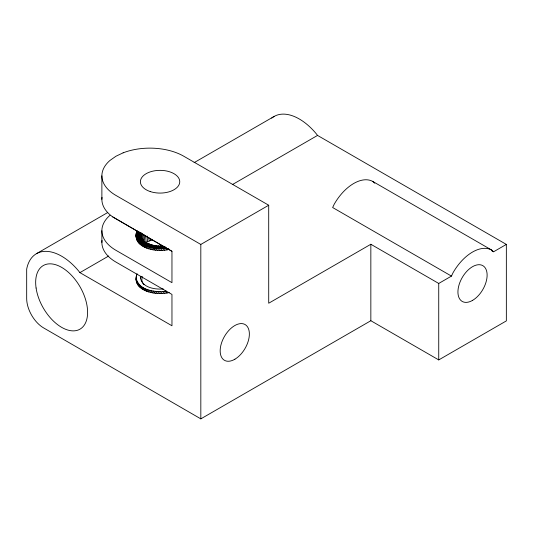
<?xml version="1.0" encoding="UTF-8"?>
<svg xmlns="http://www.w3.org/2000/svg" width="533" height="533" viewBox="0 0 533 533"><rect width="100%" height="100%" fill="white"/><g stroke="black" fill="none" stroke-linecap="round" stroke-linejoin="round"><path stroke-width="0.8" d="M140.479 237.365L140.772 232.421M168.155 248.644L169.261 249.397C157.242 252.742 130.758 248.538 137.108 230.609M169.267 292.517C157.222 295.835 130.798 291.684 137.108 273.729M140.565 237.571L140.485 233.521L136.428 232.348L140.392 234.633L136.188 233.274L136.188 237.951M136.075 236.599L136.188 235.24M136.195 281.071L136.195 276.387M136.075 279.712L136.195 278.353M140.399 277.753L140.492 276.64L140.492 278.599L140.399 277.753C142.051 287.707 154.93 289.639 163.285 288.953M136.361 233.587L136.535 231.928L140.485 233.521L136.774 231.375L139.173 232.002M136.361 276.7L136.535 275.048M140.772 277.493L141.245 276.414M123.13 152.831A47.983 27.703 0 0 1 183.805 156.249L268.705 205.232L268.712 303.23L370.841 244.261L438.732 283.449L451.458 276.101L453.05 272.729A38.576 22.273 -60 0 1 491.626 250.037L493.571 251.783L506.35 244.414L506.35 320.899L438.739 359.922L370.848 320.726L200.828 418.865L43.653 327.935A24.005 13.858 60 0 1 26.677 298.533L26.677 269.145A50.408 29.102 60 0 1 78.438 270.757L79.91 272.63L171.966 325.77L171.959 294.416L115.947 262.076A48.003 27.716 0 0 1 102.016 240.436M36.431 253.701L107.719 212.534M194.132 162.638L274.069 116.48M79.91 272.63L108.712 255.993M232.575 184.478L317.548 135.415L506.35 244.414M200.828 418.865L200.814 244.44L268.705 205.232M152.545 239.81L146.162 242.275L145.582 235.679M123.143 152.824L115.941 156.242L110.025 160.4A47.983 27.703 0 0 0 115.954 195.438L200.814 244.44M136.188 233.274L140.485 235.753L140.772 236.852L136.102 234.966L141.238 237.931L136.162 235.679L141.891 238.984L136.255 236.266L142.717 239.99L136.375 236.712L143.71 240.949L140.772 236.852L136.075 234.633C138.36 247.359 155.09 249.424 165.723 248.085L162.005 245.946C152.565 246.939 144.077 241.982 136.468 237.078L144.863 241.842M136.075 277.753C138.46 290.665 155.523 292.63 166.289 291.125M157.728 250.39L155.396 248.225L148.76 246.859L150.892 249.397M155.396 248.225L146.742 246.159L148.76 248.818M164.764 250.19L162.432 248.425L156.236 245.78L160.899 248.471L154.363 245.513L159.507 248.478L152.545 245.133L158.274 248.445L150.799 244.66L157.262 248.385L149.14 244.087L156.482 248.318L147.588 243.421L155.849 248.265L144.849 245.347L146.742 248.118M137.108 240.616L136.535 237.338L155.849 248.265L143.104 244.434L144.849 247.312M137.9 241.902L137.108 238.657L155.849 248.265L141.525 243.428L143.104 246.393M162.005 245.946L165.89 247.279M140.485 235.753L136.115 234.16L140.772 236.852M165.723 248.085L160.08 245.999L164.044 248.291L158.148 245.946L162.432 248.425M138.906 243.128L137.9 239.937L155.849 248.265L140.119 242.335L141.525 245.387M155.849 248.265L138.906 241.169L140.119 244.294M141.891 238.984L136.188 235.992L136.535 239.297M451.458 276.101L332.652 207.53L334.244 204.159A38.576 22.273 -60 0 1 372.814 181.467L491.626 250.037M491.413 250.537L493.571 251.783M109.971 215.319A48.003 27.716 0 0 0 115.954 250.317L171.959 282.657L171.959 251.296L112.783 216.944A47.997 27.716 0 0 1 102.01 197.323M112.783 216.944L171.959 251.296M164.764 248.225L167.049 249.857M164.764 291.344L167.049 292.97M162.452 291.544L164.764 293.303M160.08 248.491L162.432 250.383M160.08 291.611L162.432 293.503M157.728 248.425L160.08 250.457M157.728 291.544L160.08 293.57M372.814 181.467L374.766 183.212M155.396 291.344L157.728 293.503M153.111 247.898L155.396 250.19M153.111 291.011L155.396 293.303M150.892 247.439L153.111 249.857M150.892 290.558L153.111 292.977M148.767 289.972L150.892 292.517M317.548 135.415L316.076 133.536A50.408 29.102 60 0 0 271.717 118.119M146.748 289.272L148.767 291.937M144.856 288.466L146.748 291.238M143.111 287.554L144.856 290.425M141.525 286.547L143.111 289.512M140.119 285.455L141.525 288.506M138.913 284.289L140.119 287.414M137.9 283.056L138.913 286.248M137.108 281.777L137.907 285.015M136.535 280.458L137.108 283.736M150.626 238.697L150.799 240.29M136.195 279.112L136.535 282.417M148.814 237.705L149.14 240.863M147.061 236.026L147.588 241.529M144.223 234.893L144.796 242.282M143.051 234.187L143.544 241.549M142.078 233.547L142.444 240.063M141.312 232.961L141.605 239.464M140.799 233.227L140.925 237.285M438.732 283.449L438.739 359.922M370.841 244.261L370.848 320.726M101.876 175.843L101.883 199.362M101.883 230.716L101.883 242.475M143.99 284.675A18.242 10.533 0 0 1 142.624 276.654M150.233 191.56A19.681 11.366 0 0 0 179.754 181.713A19.681 11.366 0 0 0 150.233 171.879A19.681 11.366 0 0 0 150.233 191.56M36.091 288.02A36.724 21.207 60 0 0 78.464 329.907A36.724 21.207 60 0 0 70.349 274.135A36.724 21.207 60 0 0 36.091 288.02M234.906 359.202A20.64 11.919 -60 0 0 247.339 326.602A20.64 11.919 -60 0 0 222.054 341.48A20.64 11.919 -60 0 0 234.906 359.202M472.664 300.319A20.64 11.919 -60 0 0 485.097 267.719A20.64 11.919 -60 0 0 459.812 282.597A20.64 11.919 -60 0 0 472.664 300.319"/></g></svg>
